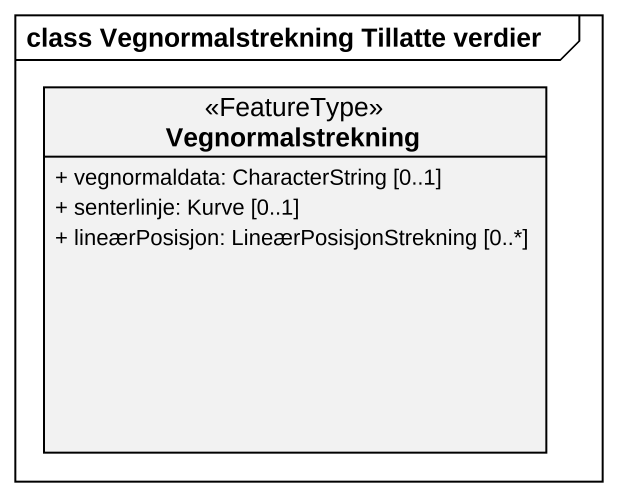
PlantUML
@startuml
mainframe class Vegnormalstrekning Tillatte verdier
hide circle
hide empty members
skinparam classAttributeIconSize 0
class Vegnormalstrekning <<FeatureType>> {
  + vegnormaldata: CharacterString [0..1]
  + senterlinje: Kurve [0..1]
  + lineærPosisjon: LineærPosisjonStrekning [0..*]
}
@enduml
